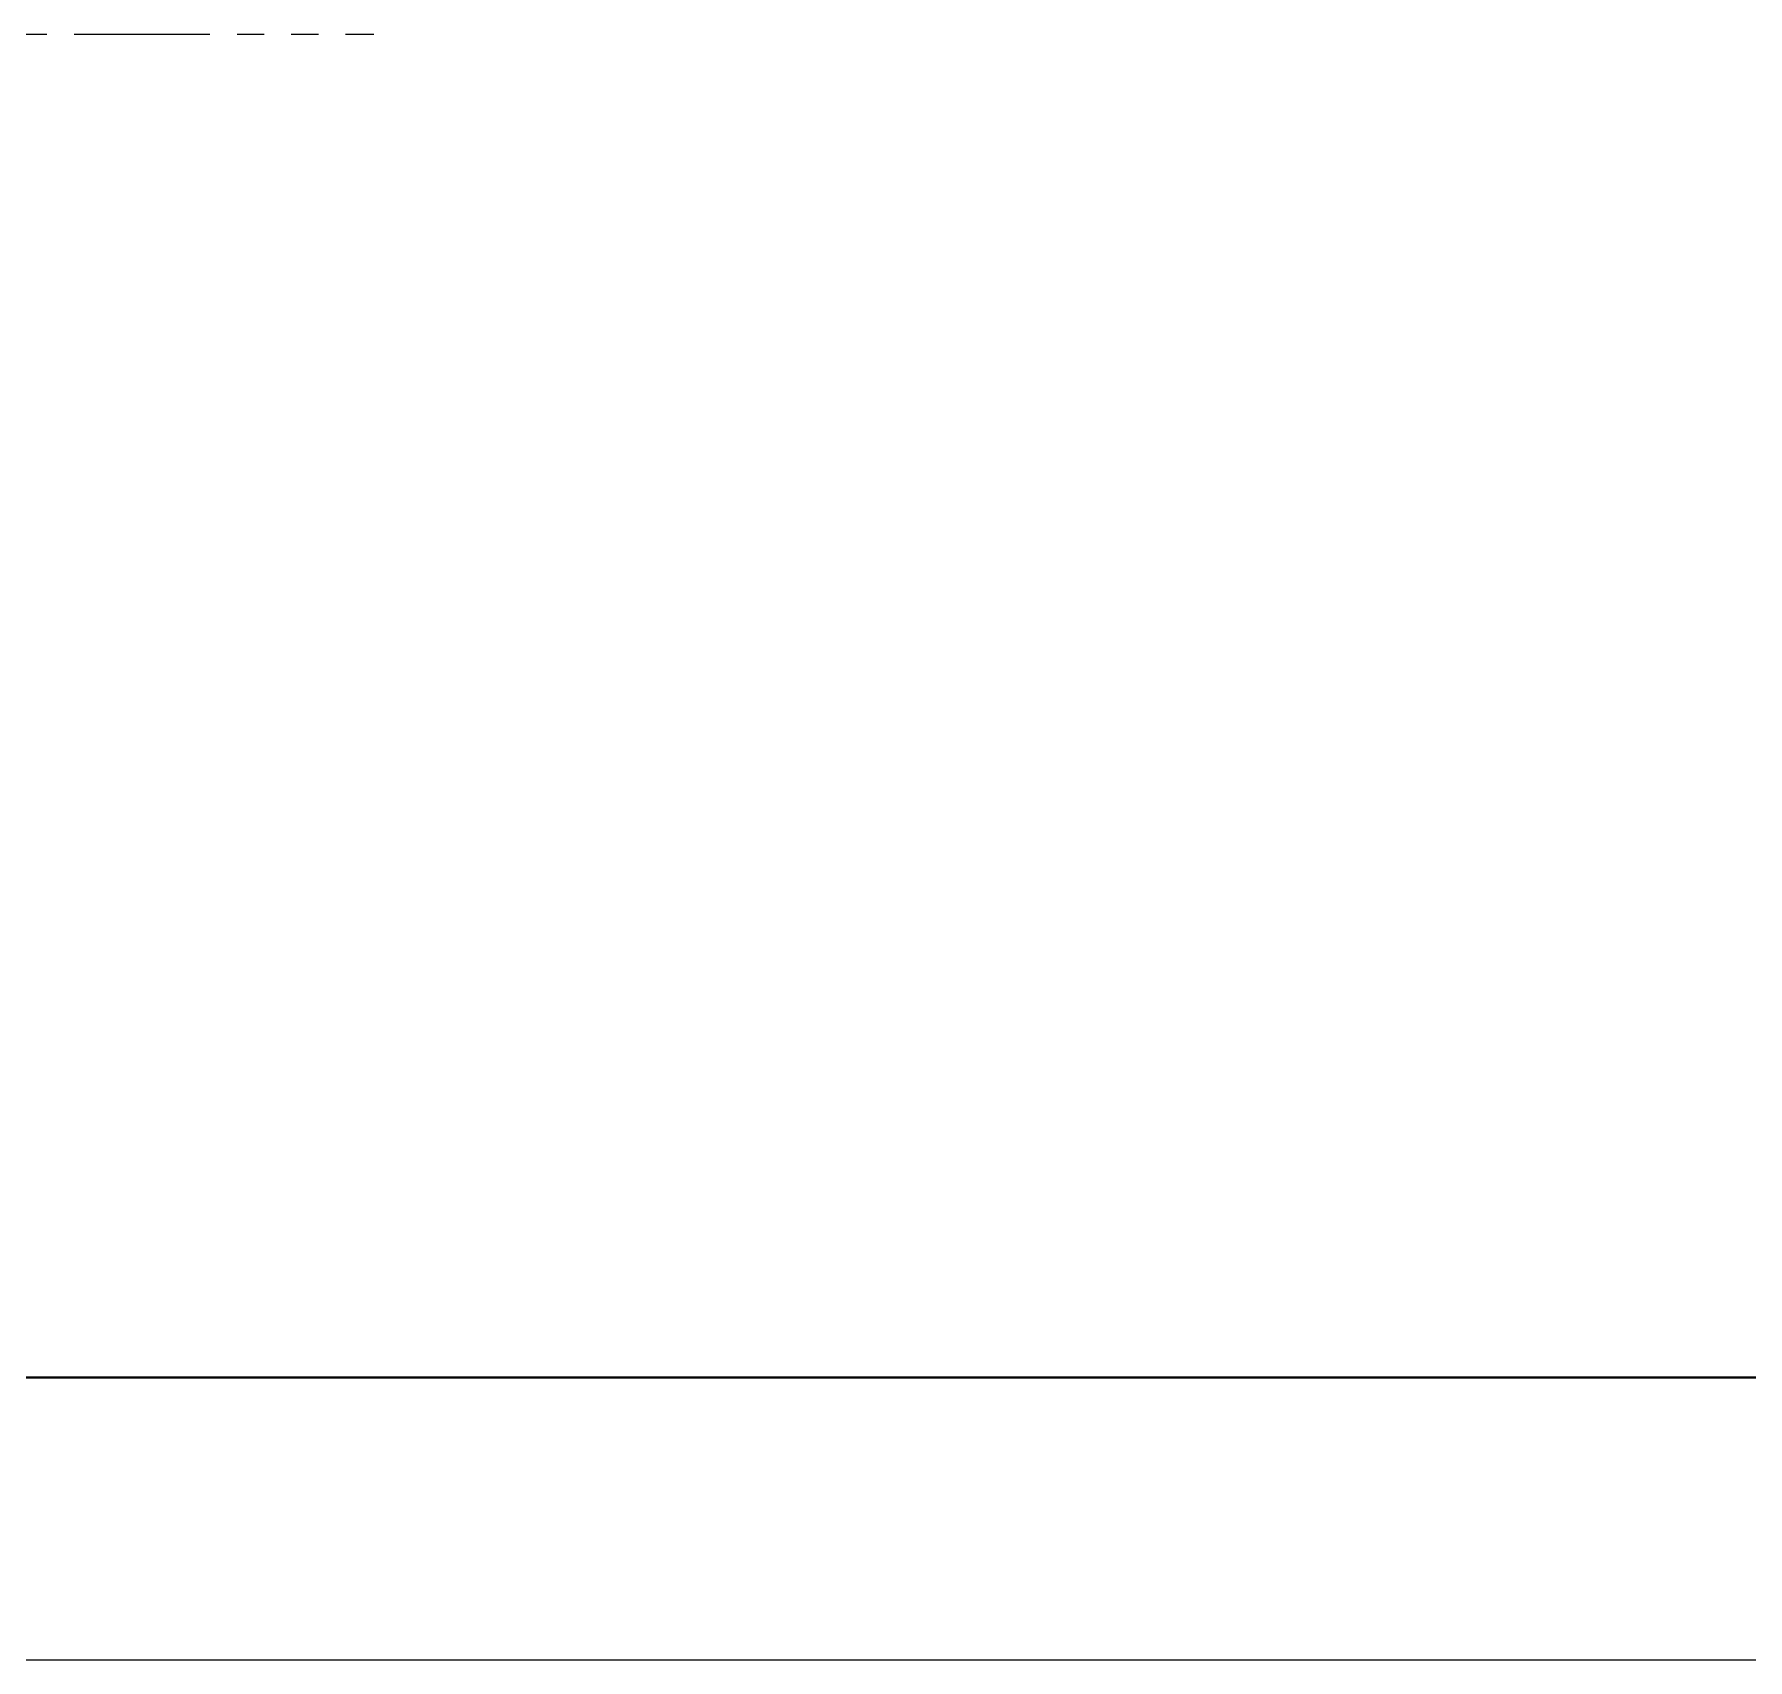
# Model space of a CAD drawing. Header units: millimetres. Extents: x 188205 to 604756, y -401673 to 15123.
# Drawn here: x 386915 to 390859, y -42581 to -38839 of the extents above; entities that cross this region are included whole.
import ezdxf

# ---------------------------------------------------------------- set-up
doc = ezdxf.new("R2010")
doc.units = ezdxf.units.MM
doc.header["$LTSCALE"] = 500
doc.linetypes.add('PHANTOM2', pattern=[1.25, 0.625, -0.125, 0.125, -0.125, 0.125, -0.125])
for name, color, linetype, lineweight in [('2D', 4, 'PHANTOM2', 20), ('SHI', 7, 'Continuous', 40), ('XI', 2, 'Continuous', 20)]:
    doc.layers.add(name, color=color, linetype=linetype, lineweight=lineweight)

# ---------------------------------------------------------------- blocks, each defined once
blk = doc.blocks.new('A$C684A07F7')
blk.add_line((1105.000233592407, 0.0001265625032829121), (15545.00023359261, 0.0001265625032829121))

msp = doc.modelspace()

# ---------------------------------------------------------------- linework, layer by layer
at = {"layer": 'SHI'}
msp.add_lwpolyline([(344831.6676583171, -41930.69275646383), (402681.6676583171, -41930.69275646383), (402681.6676583171, -4620.692756463832), (344831.6676583171, -4620.692756463832)], close=True, dxfattribs=at)
at = {"layer": 'XI'}
msp.add_lwpolyline([(343206.6676583171, -42580.69275646383), (403331.6676583171, -42580.69275646383), (403331.6676583171, -3970.692756463832), (343206.6676583171, -3970.692756463831)], close=True, dxfattribs=at)

# ---------------------------------------------------------------- block references
at = {"layer": '2D'}
msp.add_blockref('A$C684A07F7', (372151.3684373957, -38838.83404514438), dxfattribs=at)

doc.saveas('drawing.dxf')
